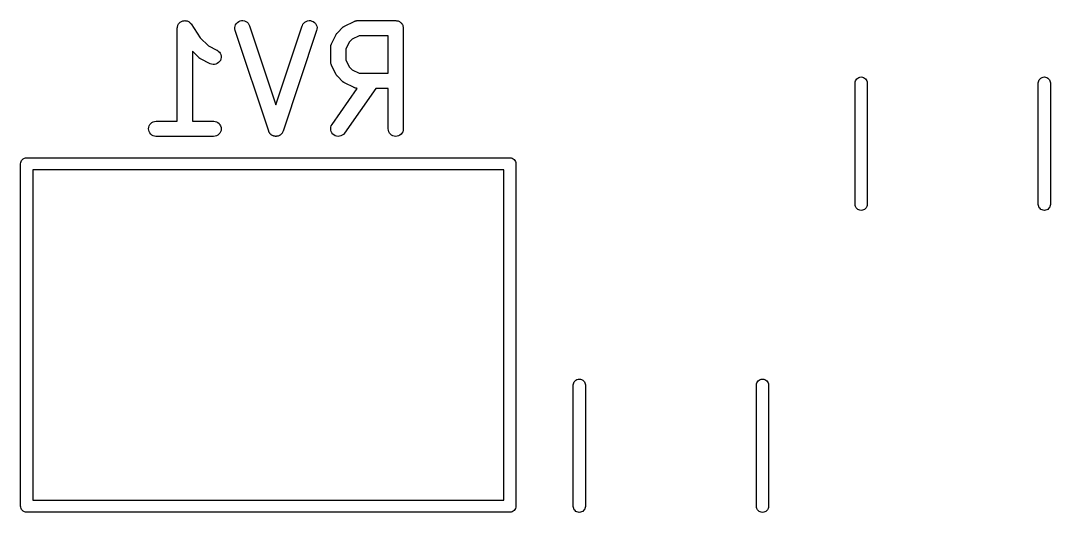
# Model space of a CAD drawing. Extents: x 60.5 to 144.3, y -114.9 to -60.3.
# Drawn here: x 71.84 to 82.07, y -74.06 to -69.18 of the extents above; entities that cross this region are included whole.
import ezdxf

# ---------------------------------------------------------------- set-up
doc = ezdxf.new("R2010")
doc.units = 0
doc.header["$MEASUREMENT"] = 0
doc.layers.add('BLACK', color=7, linetype='CONTINUOUS')

msp = doc.modelspace()

# ---------------------------------------------------------------- linework, layer by layer
at = {"layer": 'BLACK', "linetype": 'CONTINUOUS'}
for p, q in [((73.3964, -69.2513), (73.3972, -69.2442)), ((73.3964, -69.2514), (73.3964, -69.2513)), ((73.3964, -69.2515), (73.3964, -69.2514)), ((73.3964, -69.2514), (73.3964, -69.2514)), ((73.3964, -69.2524), (73.3964, -69.2515)), ((73.3964, -70.1774), (73.3964, -69.2524)), ((73.3972, -69.2442), (73.398, -69.2369)), ((73.398, -69.2369), (73.3981, -69.2368)), ((73.3981, -69.2368), (73.4004, -69.2294)), ((73.3981, -69.2368), (73.3981, -69.2368)), ((73.4004, -69.2294), (73.4024, -69.2229)), ((73.4024, -69.2229), (73.4025, -69.2229)), ((73.4025, -69.2228), (73.4063, -69.216)), ((73.4025, -69.2229), (73.4025, -69.2228)), ((73.4063, -69.216), (73.4095, -69.2101)), ((73.4095, -69.21), (73.4142, -69.2045)), ((73.4095, -69.2101), (73.4095, -69.21)), ((73.4095, -69.2101), (73.4095, -69.2101)), ((73.4142, -69.2045), (73.4189, -69.1989)), ((73.4189, -69.1989), (73.4189, -69.1988)), ((73.4189, -69.1988), (73.419, -69.1988)), ((73.419, -69.1988), (73.4245, -69.1943)), ((73.4245, -69.1943), (73.4303, -69.1897)), ((73.4303, -69.1897), (73.4304, -69.1896)), ((73.4303, -69.1897), (73.4303, -69.1897)), ((73.4304, -69.1896), (73.4367, -69.1863)), ((73.4367, -69.1863), (73.4432, -69.1829)), ((73.4432, -69.1829), (73.4433, -69.1829)), ((73.4433, -69.1828), (73.4503, -69.1808)), ((73.4433, -69.1829), (73.4433, -69.1828)), ((73.4503, -69.1808), (73.4573, -69.1787)), ((73.4573, -69.1787), (73.4573, -69.1787)), ((73.4573, -69.1787), (73.4574, -69.1787)), ((73.4574, -69.1787), (73.4645, -69.1781)), ((73.4645, -69.1781), (73.4718, -69.1774)), ((73.4718, -69.1774), (73.4719, -69.1774)), ((73.4719, -69.1774), (73.472, -69.1774)), ((73.472, -69.1774), (73.479, -69.1781)), ((73.479, -69.1781), (73.4864, -69.1789)), ((73.4864, -69.1789), (73.4865, -69.1789)), ((73.4865, -69.1789), (73.4865, -69.1789)), ((73.4865, -69.1789), (73.4936, -69.1811)), ((73.4936, -69.1811), (73.5004, -69.1832)), ((73.5004, -69.1832), (73.5004, -69.1832)), ((73.5004, -69.1832), (73.5005, -69.1832)), ((73.5005, -69.1832), (73.5072, -69.1868)), ((73.5072, -69.1868), (73.5133, -69.1901)), ((73.5133, -69.1901), (73.5133, -69.1902)), ((73.5133, -69.1902), (73.5134, -69.1902)), ((73.5134, -69.1902), (73.5189, -69.1948)), ((73.5189, -69.1948), (73.5246, -69.1994)), ((73.5246, -69.1994), (73.5246, -69.1995)), ((73.5246, -69.1995), (73.5246, -69.1995)), ((73.5246, -69.1995), (73.5291, -69.205)), ((73.5291, -69.205), (73.5338, -69.2108)), ((73.5338, -69.2108), (73.6249, -69.3475)), ((73.9681, -69.2461), (73.9707, -69.2318)), ((73.9683, -69.2608), (73.9681, -69.2461)), ((73.9707, -69.2318), (73.9761, -69.2181)), ((73.9761, -69.2181), (73.9841, -69.2058)), ((73.9841, -69.2058), (73.9942, -69.1953)), ((73.9942, -69.1953), (74.0062, -69.1869)), ((74.0062, -69.1869), (74.0196, -69.1811)), ((74.0196, -69.1811), (74.0339, -69.1779)), ((74.0339, -69.1779), (74.0486, -69.1776)), ((74.0486, -69.1776), (74.063, -69.1801)), ((74.063, -69.1801), (74.0766, -69.1854)), ((74.0766, -69.1854), (74.089, -69.1933)), ((74.089, -69.1933), (74.0996, -69.2033)), ((74.0996, -69.2033), (74.108, -69.2153)), ((74.108, -69.2153), (74.114, -69.2287)), ((74.114, -69.2287), (74.3762, -70.0152)), ((74.3762, -70.0152), (74.6384, -69.2287)), ((74.6384, -69.2287), (74.6387, -69.2277)), ((74.6387, -69.2277), (74.6449, -69.2144)), ((74.6449, -69.2144), (74.6535, -69.2026)), ((74.6535, -69.2026), (74.6642, -69.1926)), ((74.6642, -69.1926), (74.6767, -69.185)), ((74.6767, -69.185), (74.6904, -69.1799)), ((74.6904, -69.1799), (74.7049, -69.1775)), ((74.7049, -69.1775), (74.7195, -69.178)), ((74.7195, -69.178), (74.7337, -69.1814)), ((74.7337, -69.1814), (74.7471, -69.1875)), ((74.7471, -69.1875), (74.759, -69.196)), ((74.759, -69.196), (74.769, -69.2067)), ((74.769, -69.2067), (74.7767, -69.2191)), ((74.7767, -69.2191), (74.7819, -69.2328)), ((74.7819, -69.2328), (74.7843, -69.2472)), ((74.7843, -69.2472), (74.7839, -69.2618)), ((74.9898, -69.2946), (75.0374, -69.247)), ((75.0374, -69.247), (75.0382, -69.2462)), ((75.0382, -69.2462), (75.0415, -69.2436)), ((75.0415, -69.2436), (75.0445, -69.2407)), ((75.0445, -69.2407), (75.0472, -69.239)), ((75.0472, -69.239), (75.0496, -69.2371)), ((75.0496, -69.2371), (75.0534, -69.2352)), ((75.0534, -69.2352), (75.0569, -69.2329)), ((75.0569, -69.2329), (75.1522, -69.1853)), ((75.1522, -69.1853), (75.1531, -69.1848)), ((75.1531, -69.1848), (75.1552, -69.1841)), ((75.1552, -69.1841), (75.1571, -69.183)), ((75.1571, -69.183), (75.162, -69.1816)), ((75.162, -69.1816), (75.1669, -69.1798)), ((75.1669, -69.1798), (75.169, -69.1794)), ((75.169, -69.1794), (75.1711, -69.1788)), ((75.1711, -69.1788), (75.1763, -69.1783)), ((75.1763, -69.1783), (75.1813, -69.1775)), ((75.1813, -69.1775), (75.1835, -69.1776)), ((75.1835, -69.1776), (75.1857, -69.1774)), ((75.1857, -69.1774), (75.5667, -69.1774)), ((75.5667, -69.1774), (75.5672, -69.1774)), ((75.5672, -69.1774), (75.5672, -69.1774)), ((75.5672, -69.1774), (75.5672, -69.1774)), ((75.5672, -69.1774), (75.5677, -69.1774)), ((75.5677, -69.1774), (75.5748, -69.1782)), ((75.5748, -69.1782), (75.5817, -69.1789)), ((75.5817, -69.1789), (75.582, -69.179)), ((75.582, -69.179), (75.5823, -69.179)), ((75.5823, -69.179), (75.589, -69.1811)), ((75.589, -69.1811), (75.5957, -69.1832)), ((75.5957, -69.1832), (75.596, -69.1834)), ((75.596, -69.1834), (75.5962, -69.1834)), ((75.5962, -69.1834), (75.6024, -69.1869)), ((75.6024, -69.1869), (75.6086, -69.1902)), ((75.6086, -69.1902), (75.6088, -69.1904)), ((75.6088, -69.1904), (75.609, -69.1905)), ((75.609, -69.1905), (75.6145, -69.195)), ((75.6145, -69.195), (75.6199, -69.1995)), ((75.6199, -69.1995), (75.6201, -69.1997)), ((75.6201, -69.1997), (75.6203, -69.1999)), ((75.6203, -69.1999), (75.6246, -69.2054)), ((75.6246, -69.2054), (75.6291, -69.2109)), ((75.6291, -69.2109), (75.6293, -69.2111)), ((75.6293, -69.2111), (75.6294, -69.2113)), ((75.6294, -69.2113), (75.6327, -69.2176)), ((75.6327, -69.2176), (75.636, -69.2238)), ((75.636, -69.2238), (75.6361, -69.2241)), ((75.6361, -69.2241), (75.6362, -69.2243)), ((75.6362, -69.2243), (75.6382, -69.2311)), ((75.6382, -69.2311), (75.6402, -69.2378)), ((75.6402, -69.2378), (75.6403, -69.2381)), ((75.6403, -69.2381), (75.6403, -69.2383)), ((75.6403, -69.2383), (75.641, -69.2454)), ((75.641, -69.2454), (75.6417, -69.2524)), ((75.6417, -69.2524), (75.6417, -70.2524)), ((73.6249, -69.3475), (73.7063, -69.4288)), ((73.9714, -69.2751), (73.9683, -69.2608)), ((73.9717, -69.2761), (73.9714, -69.2751)), ((74.305, -70.2761), (73.9717, -69.2761)), ((74.7807, -69.2761), (74.4473, -70.2761)), ((74.7839, -69.2618), (74.7807, -69.2761)), ((74.9282, -69.4093), (74.9758, -69.3141)), ((74.9758, -69.3141), (74.9762, -69.3131)), ((74.9762, -69.3131), (74.9785, -69.3096)), ((74.9785, -69.3096), (74.9805, -69.3059)), ((74.9805, -69.3059), (74.9825, -69.3035)), ((74.9825, -69.3035), (74.9842, -69.3009)), ((74.9842, -69.3009), (74.9871, -69.2978)), ((74.9871, -69.2978), (74.9898, -69.2946)), ((75.2034, -69.3274), (75.1349, -69.3616)), ((75.4917, -69.3274), (75.2034, -69.3274)), ((75.4917, -69.7012), (75.4917, -69.3274)), ((73.7063, -69.4288), (73.7907, -69.471)), ((74.9202, -69.4418), (74.9205, -69.4396)), ((74.9202, -69.4429), (74.9202, -69.4418)), ((74.9202, -69.5857), (74.9202, -69.4429)), ((74.9204, -69.4374), (74.9213, -69.4324)), ((74.9205, -69.4396), (74.9204, -69.4374)), ((74.9213, -69.4324), (74.9219, -69.4273)), ((74.9219, -69.4273), (74.9225, -69.4252)), ((74.9225, -69.4252), (74.9229, -69.423)), ((74.9229, -69.423), (74.9248, -69.4182)), ((74.9248, -69.4182), (74.9263, -69.4133)), ((74.9263, -69.4133), (74.9274, -69.4114)), ((74.9274, -69.4114), (74.9282, -69.4093)), ((75.1045, -69.392), (75.0702, -69.4606)), ((75.0702, -69.4606), (75.0702, -69.568)), ((75.1349, -69.3616), (75.1045, -69.392)), ((73.6089, -69.5435), (73.5464, -69.4811)), ((73.5464, -69.4811), (73.5464, -70.1774)), ((73.6121, -69.5462), (73.6089, -69.5435)), ((73.6151, -69.5491), (73.6121, -69.5462)), ((73.6178, -69.5508), (73.6151, -69.5491)), ((73.6202, -69.5528), (73.6178, -69.5508)), ((73.6239, -69.5548), (73.6202, -69.5528)), ((73.6274, -69.5571), (73.6239, -69.5548)), ((73.6284, -69.5576), (73.6274, -69.5571)), ((73.7236, -69.6052), (73.6284, -69.5576)), ((73.7907, -69.471), (73.7916, -69.4715)), ((73.7916, -69.4715), (73.8039, -69.4795)), ((73.8039, -69.4795), (73.8144, -69.4897)), ((73.8144, -69.4897), (73.8227, -69.5017)), ((73.8227, -69.5017), (73.8285, -69.5151)), ((73.8293, -69.5585), (73.824, -69.5721)), ((73.8285, -69.5151), (73.8316, -69.5294)), ((73.8319, -69.5441), (73.8293, -69.5585)), ((73.8316, -69.5294), (73.8319, -69.5441)), ((73.7373, -69.6104), (73.7236, -69.6052)), ((73.7517, -69.6129), (73.7373, -69.6104)), ((73.7663, -69.6125), (73.7517, -69.6129)), ((73.7806, -69.6093), (73.7663, -69.6125)), ((73.794, -69.6034), (73.7806, -69.6093)), ((73.806, -69.595), (73.794, -69.6034)), ((73.8161, -69.5844), (73.806, -69.595)), ((73.824, -69.5721), (73.8161, -69.5844)), ((74.9205, -69.5879), (74.9202, -69.5857)), ((74.9204, -69.5901), (74.9205, -69.5879)), ((74.9212, -69.5952), (74.9204, -69.5901)), ((74.9217, -69.6003), (74.9212, -69.5952)), ((74.9223, -69.6024), (74.9217, -69.6003)), ((74.9226, -69.6046), (74.9223, -69.6024)), ((74.9244, -69.6094), (74.9226, -69.6046)), ((74.9259, -69.6143), (74.9244, -69.6094)), ((74.9269, -69.6162), (74.9259, -69.6143)), ((74.9277, -69.6183), (74.9269, -69.6162)), ((74.9282, -69.6193), (74.9277, -69.6183)), ((74.9758, -69.7145), (74.9282, -69.6193)), ((75.0702, -69.568), (75.1045, -69.6365)), ((75.1045, -69.6365), (75.1349, -69.6669)), ((75.1349, -69.6669), (75.2034, -69.7012)), ((74.978, -69.7181), (74.9758, -69.7145)), ((74.98, -69.7218), (74.978, -69.7181)), ((74.9819, -69.7242), (74.98, -69.7218)), ((74.9836, -69.7269), (74.9819, -69.7242)), ((74.9865, -69.7299), (74.9836, -69.7269)), ((74.9891, -69.7332), (74.9865, -69.7299)), ((74.9898, -69.734), (74.9891, -69.7332)), ((75.0374, -69.7816), (74.9898, -69.734)), ((75.2034, -69.7012), (75.4917, -69.7012)), ((80.1343, -69.7749), (80.1399, -69.7644)), ((80.1399, -69.7644), (80.1474, -69.7553)), ((80.1474, -69.7553), (80.1565, -69.7478)), ((80.1565, -69.7478), (80.1669, -69.7422)), ((80.1669, -69.7422), (80.1782, -69.7388)), ((80.1782, -69.7388), (80.19, -69.7376)), ((80.19, -69.7376), (80.2018, -69.7388)), ((80.2018, -69.7388), (80.2131, -69.7422)), ((80.2131, -69.7422), (80.2235, -69.7478)), ((80.2235, -69.7478), (80.2326, -69.7553)), ((80.2326, -69.7553), (80.2401, -69.7644)), ((80.2401, -69.7644), (80.2457, -69.7749)), ((81.9543, -69.7749), (81.9599, -69.7644)), ((81.9599, -69.7644), (81.9674, -69.7553)), ((81.9674, -69.7553), (81.9765, -69.7478)), ((81.9765, -69.7478), (81.9869, -69.7422)), ((81.9869, -69.7422), (81.9982, -69.7388)), ((81.9982, -69.7388), (82.01, -69.7376)), ((82.01, -69.7376), (82.0218, -69.7388)), ((82.0218, -69.7388), (82.0331, -69.7422)), ((82.0331, -69.7422), (82.0435, -69.7478)), ((82.0435, -69.7478), (82.0526, -69.7553)), ((82.0526, -69.7553), (82.0601, -69.7644)), ((82.0601, -69.7644), (82.0657, -69.7749)), ((74.9338, -70.2094), (75.1845, -69.8512)), ((75.0407, -69.7843), (75.0374, -69.7816)), ((75.0437, -69.7872), (75.0407, -69.7843)), ((75.0463, -69.7889), (75.0437, -69.7872)), ((75.0488, -69.7909), (75.0463, -69.7889)), ((75.0525, -69.7929), (75.0488, -69.7909)), ((75.056, -69.7952), (75.0525, -69.7929)), ((75.0569, -69.7957), (75.056, -69.7952)), ((75.3676, -69.8512), (75.0567, -70.2954)), ((75.1522, -69.8433), (75.0569, -69.7957)), ((75.1542, -69.8441), (75.1522, -69.8433)), ((75.1562, -69.8451), (75.1542, -69.8441)), ((75.161, -69.8467), (75.1562, -69.8451)), ((75.1658, -69.8485), (75.161, -69.8467)), ((75.168, -69.8489), (75.1658, -69.8485)), ((75.1701, -69.8496), (75.168, -69.8489)), ((75.1752, -69.8501), (75.1701, -69.8496)), ((75.1803, -69.851), (75.1752, -69.8501)), ((75.1825, -69.8509), (75.1803, -69.851)), ((75.1845, -69.8512), (75.1825, -69.8509)), ((75.4917, -69.8512), (75.3676, -69.8512)), ((75.4917, -70.2524), (75.4917, -69.8512)), ((80.13, -69.795), (80.1309, -69.7862)), ((80.13, -71.005), (80.13, -69.795)), ((80.1309, -69.7862), (80.1343, -69.7749)), ((80.2457, -69.7749), (80.2491, -69.7862)), ((80.2491, -69.7862), (80.25, -69.795)), ((80.25, -69.795), (80.25, -71.005)), ((81.95, -69.795), (81.9509, -69.7862)), ((81.95, -71.005), (81.95, -69.795)), ((81.9509, -69.7862), (81.9543, -69.7749)), ((82.0657, -69.7749), (82.0691, -69.7862)), ((82.0691, -69.7862), (82.07, -69.795)), ((82.07, -69.795), (82.07, -71.005)), ((73.1571, -70.183), (73.1711, -70.1788)), ((73.1711, -70.1788), (73.1857, -70.1774)), ((73.1857, -70.1774), (73.3964, -70.1774)), ((73.5464, -70.1774), (73.7571, -70.1774)), ((73.7571, -70.1774), (73.7582, -70.1774)), ((73.7582, -70.1774), (73.7727, -70.179)), ((73.7727, -70.179), (73.7867, -70.1834)), ((73.1107, -70.2519), (73.1122, -70.2373)), ((73.112, -70.2664), (73.1107, -70.2519)), ((73.1162, -70.2805), (73.112, -70.2664)), ((73.1122, -70.2373), (73.1166, -70.2233)), ((73.123, -70.2934), (73.1162, -70.2805)), ((73.1166, -70.2233), (73.1235, -70.2104)), ((73.1235, -70.2104), (73.1329, -70.1992)), ((73.1329, -70.1992), (73.1442, -70.1899)), ((73.1442, -70.1899), (73.1571, -70.183)), ((73.7867, -70.1834), (73.7995, -70.1905)), ((73.7995, -70.1905), (73.8107, -70.1999)), ((73.8107, -70.1999), (73.8199, -70.2113)), ((73.8263, -70.2814), (73.8193, -70.2943)), ((73.8199, -70.2113), (73.8267, -70.2243)), ((73.8306, -70.2675), (73.8263, -70.2814)), ((73.8267, -70.2243), (73.8308, -70.2383)), ((73.8321, -70.2529), (73.8306, -70.2675)), ((73.8308, -70.2383), (73.8321, -70.2529)), ((74.3071, -70.2808), (74.305, -70.2761)), ((74.309, -70.2857), (74.3071, -70.2808)), ((74.4448, -70.2818), (74.4429, -70.2866)), ((74.447, -70.2771), (74.4448, -70.2818)), ((74.4473, -70.2761), (74.447, -70.2771)), ((74.9203, -70.2506), (74.922, -70.236)), ((74.9213, -70.2652), (74.9203, -70.2506)), ((74.9252, -70.2793), (74.9213, -70.2652)), ((74.922, -70.236), (74.9266, -70.2221)), ((74.9318, -70.2924), (74.9252, -70.2793)), ((74.9266, -70.2221), (74.9338, -70.2094)), ((75.4931, -70.2669), (75.4917, -70.2524)), ((75.4973, -70.281), (75.4931, -70.2669)), ((75.5042, -70.2939), (75.4973, -70.281)), ((75.6356, -70.2819), (75.6285, -70.2948)), ((75.64, -70.268), (75.6356, -70.2819)), ((75.6417, -70.2534), (75.64, -70.268)), ((75.6417, -70.2524), (75.6417, -70.2534)), ((73.1321, -70.3049), (73.123, -70.2934)), ((73.1433, -70.3143), (73.1321, -70.3049)), ((73.1562, -70.3213), (73.1433, -70.3143)), ((73.1701, -70.3257), (73.1562, -70.3213)), ((73.1847, -70.3274), (73.1701, -70.3257)), ((73.1857, -70.3274), (73.1847, -70.3274)), ((73.7571, -70.3274), (73.1857, -70.3274)), ((73.7717, -70.326), (73.7571, -70.3274)), ((73.7857, -70.3217), (73.7717, -70.326)), ((73.7986, -70.3148), (73.7857, -70.3217)), ((73.81, -70.3056), (73.7986, -70.3148)), ((73.8193, -70.2943), (73.81, -70.3056)), ((74.3101, -70.2875), (74.309, -70.2857)), ((74.311, -70.2895), (74.3101, -70.2875)), ((74.314, -70.2937), (74.311, -70.2895)), ((74.3167, -70.2981), (74.314, -70.2937)), ((74.3182, -70.2997), (74.3167, -70.2981)), ((74.3194, -70.3014), (74.3182, -70.2997)), ((74.3232, -70.305), (74.3194, -70.3014)), ((74.3268, -70.3088), (74.3232, -70.305)), ((74.3285, -70.31), (74.3268, -70.3088)), ((74.3301, -70.3115), (74.3285, -70.31)), ((74.3344, -70.3143), (74.3301, -70.3115)), ((74.3387, -70.3173), (74.3344, -70.3143)), ((74.3406, -70.3182), (74.3387, -70.3173)), ((74.3424, -70.3193), (74.3406, -70.3182)), ((74.3473, -70.3212), (74.3424, -70.3193)), ((74.352, -70.3234), (74.3473, -70.3212)), ((74.3541, -70.3239), (74.352, -70.3234)), ((74.3561, -70.3246), (74.3541, -70.3239)), ((74.3612, -70.3255), (74.3561, -70.3246)), ((74.3662, -70.3267), (74.3612, -70.3255)), ((74.3684, -70.3268), (74.3662, -70.3267)), ((74.3705, -70.3272), (74.3684, -70.3268)), ((74.3756, -70.327), (74.3705, -70.3272)), ((74.3809, -70.3272), (74.3756, -70.327)), ((74.383, -70.3269), (74.3809, -70.3272)), ((74.3851, -70.3268), (74.383, -70.3269)), ((74.3902, -70.3257), (74.3851, -70.3268)), ((74.3953, -70.3249), (74.3902, -70.3257)), ((74.3973, -70.3242), (74.3953, -70.3249)), ((74.3994, -70.3237), (74.3973, -70.3242)), ((74.4042, -70.3216), (74.3994, -70.3237)), ((74.409, -70.3198), (74.4042, -70.3216)), ((74.4109, -70.3187), (74.409, -70.3198)), ((74.4128, -70.3178), (74.4109, -70.3187)), ((74.4171, -70.3149), (74.4128, -70.3178)), ((74.4215, -70.3121), (74.4171, -70.3149)), ((74.4231, -70.3107), (74.4215, -70.3121)), ((74.4248, -70.3095), (74.4231, -70.3107)), ((74.4284, -70.3057), (74.4248, -70.3095)), ((74.4322, -70.3022), (74.4284, -70.3057)), ((74.4335, -70.3005), (74.4322, -70.3022)), ((74.435, -70.2989), (74.4335, -70.3005)), ((74.4378, -70.2946), (74.435, -70.2989)), ((74.4409, -70.2904), (74.4378, -70.2946)), ((74.4418, -70.2884), (74.4409, -70.2904)), ((74.4429, -70.2866), (74.4418, -70.2884)), ((74.9408, -70.3039), (74.9318, -70.2924)), ((74.9518, -70.3135), (74.9408, -70.3039)), ((74.9645, -70.3208), (74.9518, -70.3135)), ((74.9784, -70.3255), (74.9645, -70.3208)), ((74.9929, -70.3273), (74.9784, -70.3255)), ((75.0075, -70.3264), (74.9929, -70.3273)), ((75.0216, -70.3226), (75.0075, -70.3264)), ((75.0348, -70.3161), (75.0216, -70.3226)), ((75.0464, -70.3072), (75.0348, -70.3161)), ((75.0561, -70.2962), (75.0464, -70.3072)), ((75.0567, -70.2954), (75.0561, -70.2962)), ((75.5134, -70.3052), (75.5042, -70.2939)), ((75.5247, -70.3146), (75.5134, -70.3052)), ((75.5376, -70.3215), (75.5247, -70.3146)), ((75.5516, -70.3258), (75.5376, -70.3215)), ((75.5661, -70.3274), (75.5516, -70.3258)), ((75.5807, -70.3261), (75.5661, -70.3274)), ((75.5948, -70.3219), (75.5807, -70.3261)), ((75.6077, -70.3151), (75.5948, -70.3219)), ((75.6191, -70.306), (75.6077, -70.3151)), ((75.6285, -70.2948), (75.6191, -70.306)), ((71.8397, -70.6), (71.8409, -70.5882)), ((71.8409, -70.5882), (71.8443, -70.5769)), ((71.8443, -70.5769), (71.8499, -70.5665)), ((71.8499, -70.5665), (71.8574, -70.5574)), ((71.8574, -70.5574), (71.8665, -70.5499)), ((71.8665, -70.5499), (71.8769, -70.5443)), ((71.8769, -70.5443), (71.8882, -70.5409)), ((71.8882, -70.5409), (71.8971, -70.54)), ((71.8971, -70.54), (71.9, -70.5397)), ((71.8971, -70.54), (71.8971, -70.54)), ((71.9, -70.5397), (71.9029, -70.54)), ((71.9029, -70.54), (76.6971, -70.54)), ((76.6971, -70.54), (76.7, -70.5397)), ((76.7, -70.5397), (76.7029, -70.54)), ((76.7029, -70.54), (76.7029, -70.54)), ((76.7029, -70.54), (76.7118, -70.5409)), ((76.7118, -70.5409), (76.7231, -70.5443)), ((76.7231, -70.5443), (76.7335, -70.5499)), ((76.7335, -70.5499), (76.7426, -70.5574)), ((76.7426, -70.5574), (76.7501, -70.5665)), ((76.7501, -70.5665), (76.7557, -70.5769)), ((76.7557, -70.5769), (76.7591, -70.5882)), ((76.7591, -70.5882), (76.7603, -70.6)), ((71.84, -70.603), (71.8397, -70.6)), ((71.84, -73.9971), (71.84, -70.603)), ((71.96, -70.66), (71.96, -73.94)), ((76.64, -70.66), (71.96, -70.66)), ((76.64, -73.94), (76.64, -70.66)), ((76.7603, -70.6), (76.76, -70.6029)), ((76.76, -70.6029), (76.76, -73.9971)), ((80.1309, -71.0138), (80.13, -71.005)), ((80.1343, -71.0251), (80.1309, -71.0138)), ((80.1399, -71.0356), (80.1343, -71.0251)), ((80.1474, -71.0447), (80.1399, -71.0356)), ((80.1565, -71.0522), (80.1474, -71.0447)), ((80.1669, -71.0578), (80.1565, -71.0522)), ((80.1782, -71.0612), (80.1669, -71.0578)), ((80.19, -71.0624), (80.1782, -71.0612)), ((80.2018, -71.0612), (80.19, -71.0624)), ((80.2131, -71.0578), (80.2018, -71.0612)), ((80.2235, -71.0522), (80.2131, -71.0578)), ((80.2326, -71.0447), (80.2235, -71.0522)), ((80.2401, -71.0356), (80.2326, -71.0447)), ((80.2457, -71.0251), (80.2401, -71.0356)), ((80.2491, -71.0138), (80.2457, -71.0251)), ((80.25, -71.005), (80.2491, -71.0138)), ((81.9509, -71.0138), (81.95, -71.005)), ((81.9543, -71.0251), (81.9509, -71.0138)), ((81.9599, -71.0356), (81.9543, -71.0251)), ((81.9674, -71.0447), (81.9599, -71.0356)), ((81.9765, -71.0522), (81.9674, -71.0447)), ((81.9869, -71.0578), (81.9765, -71.0522)), ((81.9982, -71.0612), (81.9869, -71.0578)), ((82.01, -71.0624), (81.9982, -71.0612)), ((82.0218, -71.0612), (82.01, -71.0624)), ((82.0331, -71.0578), (82.0218, -71.0612)), ((82.0435, -71.0522), (82.0331, -71.0578)), ((82.0526, -71.0447), (82.0435, -71.0522)), ((82.0601, -71.0356), (82.0526, -71.0447)), ((82.0657, -71.0251), (82.0601, -71.0356)), ((82.0691, -71.0138), (82.0657, -71.0251)), ((82.07, -71.005), (82.0691, -71.0138)), ((77.33, -72.795), (77.3309, -72.7862)), ((77.33, -74.005), (77.33, -72.795)), ((77.3309, -72.7862), (77.3343, -72.7749)), ((77.3343, -72.7749), (77.3399, -72.7644)), ((77.3399, -72.7644), (77.3474, -72.7553)), ((77.3474, -72.7553), (77.3565, -72.7478)), ((77.3565, -72.7478), (77.3669, -72.7422)), ((77.3669, -72.7422), (77.3782, -72.7388)), ((77.3782, -72.7388), (77.39, -72.7376)), ((77.39, -72.7376), (77.4018, -72.7388)), ((77.4018, -72.7388), (77.4131, -72.7422)), ((77.4131, -72.7422), (77.4235, -72.7478)), ((77.4235, -72.7478), (77.4326, -72.7553)), ((77.4326, -72.7553), (77.4401, -72.7644)), ((77.4401, -72.7644), (77.4457, -72.7749)), ((77.4457, -72.7749), (77.4491, -72.7862)), ((77.4491, -72.7862), (77.45, -72.795)), ((77.45, -72.795), (77.45, -74.005)), ((79.15, -72.795), (79.1509, -72.7862)), ((79.15, -74.005), (79.15, -72.795)), ((79.1509, -72.7862), (79.1543, -72.7749)), ((79.1543, -72.7749), (79.1599, -72.7644)), ((79.1599, -72.7644), (79.1674, -72.7553)), ((79.1674, -72.7553), (79.1765, -72.7478)), ((79.1765, -72.7478), (79.1869, -72.7422)), ((79.1869, -72.7422), (79.1982, -72.7388)), ((79.1982, -72.7388), (79.21, -72.7376)), ((79.21, -72.7376), (79.2218, -72.7388)), ((79.2218, -72.7388), (79.2331, -72.7422)), ((79.2331, -72.7422), (79.2435, -72.7478)), ((79.2435, -72.7478), (79.2526, -72.7553)), ((79.2526, -72.7553), (79.2601, -72.7644)), ((79.2601, -72.7644), (79.2657, -72.7749)), ((79.2657, -72.7749), (79.2691, -72.7862)), ((79.2691, -72.7862), (79.27, -72.795)), ((79.27, -72.795), (79.27, -74.005)), ((71.96, -73.94), (76.64, -73.94)), ((71.8397, -74), (71.84, -73.9971)), ((71.8409, -74.0118), (71.8397, -74)), ((71.8443, -74.0231), (71.8409, -74.0118)), ((71.8499, -74.0335), (71.8443, -74.0231)), ((71.8574, -74.0426), (71.8499, -74.0335)), ((71.8665, -74.0501), (71.8574, -74.0426)), ((71.8769, -74.0557), (71.8665, -74.0501)), ((71.8882, -74.0591), (71.8769, -74.0557)), ((71.9, -74.0603), (71.8882, -74.0591)), ((71.9029, -74.06), (71.9, -74.0603)), ((76.6971, -74.06), (71.9029, -74.06)), ((76.7, -74.0603), (76.6971, -74.06)), ((76.7118, -74.0591), (76.7, -74.0603)), ((76.7231, -74.0557), (76.7118, -74.0591)), ((76.7335, -74.0501), (76.7231, -74.0557)), ((76.7426, -74.0426), (76.7335, -74.0501)), ((76.7501, -74.0335), (76.7426, -74.0426)), ((76.7557, -74.0231), (76.7501, -74.0335)), ((76.7591, -74.0118), (76.7557, -74.0231)), ((76.76, -74.0029), (76.7591, -74.0118)), ((76.76, -73.9971), (76.7603, -74)), ((76.7603, -74), (76.76, -74.0029)), ((76.76, -74.0029), (76.76, -74.0029)), ((77.3309, -74.0138), (77.33, -74.005)), ((77.3343, -74.0251), (77.3309, -74.0138)), ((77.3399, -74.0356), (77.3343, -74.0251)), ((77.3474, -74.0447), (77.3399, -74.0356)), ((77.3565, -74.0522), (77.3474, -74.0447)), ((77.3669, -74.0578), (77.3565, -74.0522)), ((77.3782, -74.0612), (77.3669, -74.0578)), ((77.39, -74.0624), (77.3782, -74.0612)), ((77.4018, -74.0612), (77.39, -74.0624)), ((77.4131, -74.0578), (77.4018, -74.0612)), ((77.4235, -74.0522), (77.4131, -74.0578)), ((77.4326, -74.0447), (77.4235, -74.0522)), ((77.4401, -74.0356), (77.4326, -74.0447)), ((77.4457, -74.0251), (77.4401, -74.0356)), ((77.4491, -74.0138), (77.4457, -74.0251)), ((77.45, -74.005), (77.4491, -74.0138)), ((79.1509, -74.0138), (79.15, -74.005)), ((79.1543, -74.0251), (79.1509, -74.0138)), ((79.1599, -74.0356), (79.1543, -74.0251)), ((79.1674, -74.0447), (79.1599, -74.0356)), ((79.1765, -74.0522), (79.1674, -74.0447)), ((79.1869, -74.0578), (79.1765, -74.0522)), ((79.1982, -74.0612), (79.1869, -74.0578)), ((79.21, -74.0624), (79.1982, -74.0612)), ((79.2218, -74.0612), (79.21, -74.0624)), ((79.2331, -74.0578), (79.2218, -74.0612)), ((79.2435, -74.0522), (79.2331, -74.0578)), ((79.2526, -74.0447), (79.2435, -74.0522)), ((79.2601, -74.0356), (79.2526, -74.0447)), ((79.2657, -74.0251), (79.2601, -74.0356)), ((79.2691, -74.0138), (79.2657, -74.0251)), ((79.27, -74.005), (79.2691, -74.0138))]:
    msp.add_line(p, q, dxfattribs=at)

doc.saveas('drawing.dxf')
